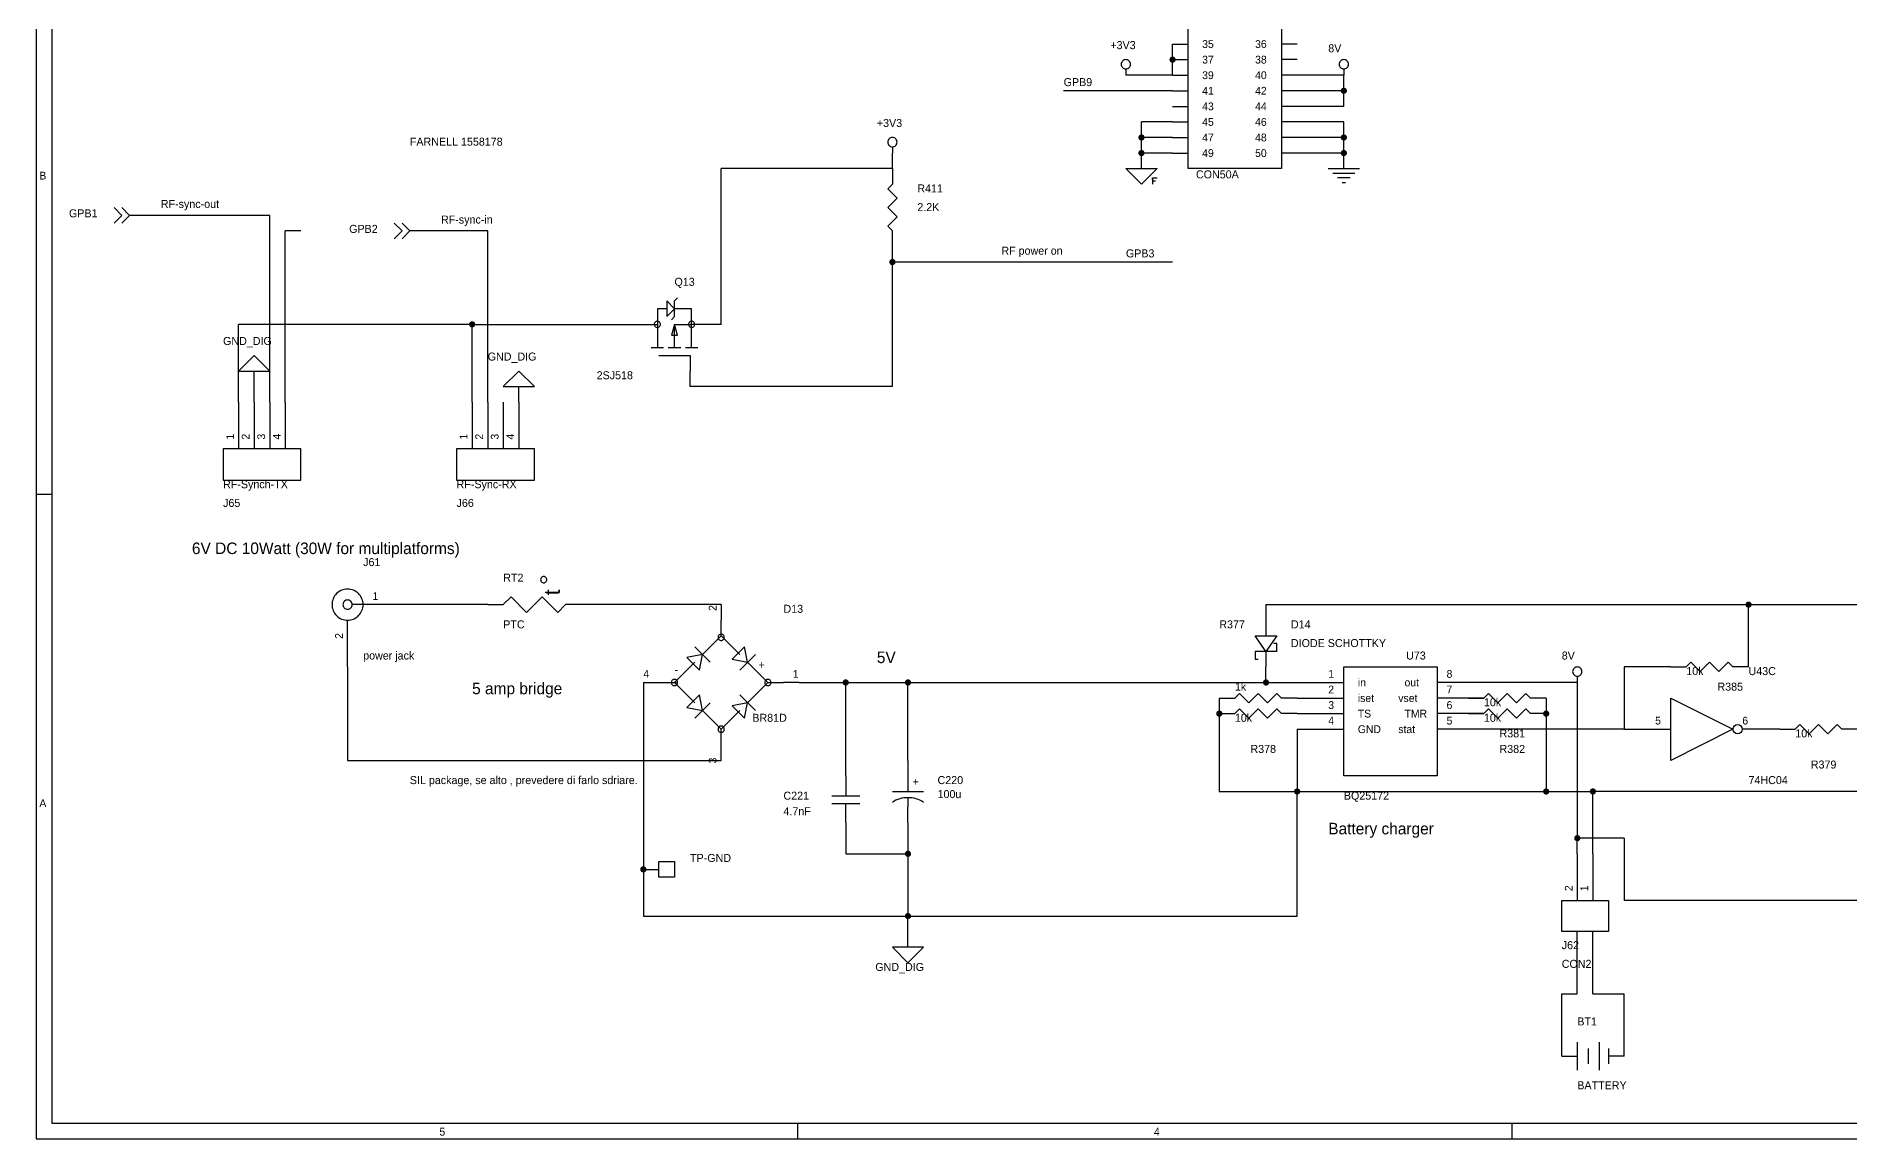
# Model space of a CAD drawing. Extents: x -3 to 591, y 3 to 422.
# Drawn here: x -2.5 to 293.4, y 2.5 to 182.4 of the extents above; entities that cross this region are included whole.
import ezdxf

# ---------------------------------------------------------------- set-up
doc = ezdxf.new("R2010")
doc.units = 0

msp = doc.modelspace()

# ---------------------------------------------------------------- linework, layer by layer
at = {"layer": 'PARTS'}
for p, q in [((182.88, 181.102), (185.42, 181.102)), ((203.2, 181.102), (200.66, 181.102)), ((182.88, 178.562), (185.42, 178.562)), ((203.2, 178.562), (200.66, 178.562)), ((182.88, 176.022), (185.42, 176.022)), ((203.2, 176.022), (200.66, 176.022)), ((182.88, 173.482), (185.42, 173.482)), ((203.2, 173.482), (200.66, 173.482)), ((182.88, 170.942), (185.42, 170.942)), ((203.2, 170.942), (200.66, 170.942)), ((182.88, 168.402), (185.42, 168.402)), ((182.88, 165.862), (185.42, 165.862)), ((203.2, 168.402), (200.66, 168.402)), ((203.2, 165.862), (200.66, 165.862)), ((182.88, 163.322), (185.42, 163.322)), ((203.2, 163.322), (200.66, 163.322)), ((137.16, 160.782), (137.16, 158.242)), ((137.16, 148.082), (137.16, 150.622)), ((93.98, 135.382), (96.52, 135.382)), ((109.22, 135.382), (106.68, 135.382)), ((104.14, 125.222), (104.14, 127.762)), ((30.48, 122.682), (30.48, 115.062)), ((33.02, 122.682), (33.02, 115.062)), ((35.56, 122.682), (35.56, 115.062)), ((38.1, 122.682), (38.1, 115.062)), ((68.58, 122.682), (68.58, 115.062)), ((71.12, 122.682), (71.12, 115.062)), ((73.66, 122.682), (73.66, 115.062)), ((76.2, 122.682), (76.2, 115.062)), ((53.34, 89.662), (50.8, 89.662)), ((71.12, 89.662), (73.66, 89.662)), ((86.36, 89.662), (83.82, 89.662)), ((109.22, 89.662), (109.22, 87.122)), ((198.12, 89.662), (198.12, 87.122)), ((48.26, 79.502), (48.26, 87.122)), ((96.52, 76.962), (99.06, 76.962)), ((121.92, 76.962), (119.38, 76.962)), ((198.12, 76.962), (198.12, 79.502)), ((203.2, 76.962), (210.82, 76.962)), ((233.68, 76.962), (226.06, 76.962)), ((264.16, 79.502), (266.7, 79.502)), ((276.86, 79.502), (274.32, 79.502)), ((190.5, 74.422), (193.04, 74.422)), ((203.2, 74.422), (200.66, 74.422)), ((203.2, 74.422), (210.82, 74.422)), ((233.68, 74.422), (226.06, 74.422)), ((231.14, 74.422), (233.68, 74.422)), ((243.84, 74.422), (241.3, 74.422)), ((190.5, 71.882), (193.04, 71.882)), ((203.2, 71.882), (200.66, 71.882)), ((203.2, 71.882), (210.82, 71.882)), ((233.68, 71.882), (226.06, 71.882)), ((231.14, 71.882), (233.68, 71.882)), ((243.84, 71.882), (241.3, 71.882)), ((203.2, 69.342), (210.82, 69.342)), ((233.68, 69.342), (226.06, 69.342)), ((256.54, 69.342), (264.16, 69.342)), ((281.94, 69.342), (275.844, 69.342)), ((281.94, 69.342), (284.48, 69.342)), ((294.64, 69.342), (292.1, 69.342)), ((109.22, 64.262), (109.22, 66.802)), ((139.7, 64.262), (139.7, 61.722)), ((129.54, 61.722), (129.54, 59.182)), ((129.54, 54.102), (129.54, 56.642)), ((139.7, 54.102), (139.7, 56.642)), ((248.92, 49.022), (248.92, 41.402)), ((251.46, 49.022), (251.46, 41.402)), ((96.52, 46.482), (99.06, 46.482)), ((246.38, 16.002), (248.92, 16.002)), ((256.54, 16.002), (254, 16.002))]:
    msp.add_line(p, q, dxfattribs=at)
for points in [[(185.42, 226.822), (200.66, 226.822), (200.66, 160.782), (185.42, 160.782)], [(100.33, 139.192), (100.33, 136.652), (101.6, 137.922), (100.33, 139.192)], [(101.6, 135.382), (101.092, 133.604), (102.108, 133.604), (101.6, 135.382)], [(27.94, 115.062), (27.94, 109.982), (40.64, 109.982), (40.64, 115.062)], [(66.04, 115.062), (66.04, 109.982), (78.74, 109.982), (78.74, 115.062)], [(198.12, 82.042), (198.12, 82.042), (196.342, 84.582), (199.898, 84.582), (198.12, 82.042)], [(106.172, 81.534), (106.172, 81.534), (103.632, 81.026), (105.664, 78.994), (106.172, 81.534)], [(113.538, 80.264), (113.538, 80.264), (113.03, 82.804), (110.998, 80.772), (113.538, 80.264)], [(210.82, 79.502), (226.06, 79.502), (226.06, 61.722), (210.82, 61.722)], [(106.172, 72.39), (106.172, 72.39), (105.664, 74.93), (103.632, 72.898), (106.172, 72.39)], [(113.538, 73.66), (113.538, 73.66), (110.998, 73.152), (113.03, 71.12), (113.538, 73.66)], [(101.6, 45.212), (99.06, 45.212), (99.06, 47.752), (101.6, 47.752)], [(254, 41.402), (254, 36.322), (246.38, 36.322), (246.38, 41.402)]]:
    msp.add_lwpolyline(points, close=True, dxfattribs=at)
for points in [[(176.022, 177.8, 0.0985), (175.964, 178.0916, 0.0985), (175.7988, 178.3388, 0.0985), (175.5516, 178.504, 0.0985), (175.26, 178.562, 0.0985), (174.9684, 178.504, 0.0985), (174.7212, 178.3388, 0.0985), (174.556, 178.0916, 0.0985), (174.498, 177.8, 0.0985), (174.556, 177.5084, 0.0985), (174.7212, 177.2612, 0.0985), (174.9684, 177.096, 0.0985), (175.26, 177.038, 0.0985), (175.5516, 177.096, 0.0985), (175.7988, 177.2612, 0.0985), (175.964, 177.5084, 0.0985)], [(211.582, 177.8, 0.0985), (211.524, 178.0916, 0.0985), (211.3588, 178.3388, 0.0985), (211.1116, 178.504, 0.0985), (210.82, 178.562, 0.0985), (210.5284, 178.504, 0.0985), (210.2812, 178.3388, 0.0985), (210.116, 178.0916, 0.0985), (210.058, 177.8, 0.0985), (210.116, 177.5084, 0.0985), (210.2812, 177.2612, 0.0985), (210.5284, 177.096, 0.0985), (210.82, 177.038, 0.0985), (211.1116, 177.096, 0.0985), (211.3588, 177.2612, 0.0985), (211.524, 177.5084, 0.0985)], [(137.922, 165.1, 0.0985), (137.864, 165.3916, 0.0985), (137.6988, 165.6388, 0.0985), (137.4516, 165.804, 0.0985), (137.16, 165.862, 0.0985), (136.8684, 165.804, 0.0985), (136.6212, 165.6388, 0.0985), (136.456, 165.3916, 0.0985), (136.398, 165.1, 0.0985), (136.456, 164.8084, 0.0985), (136.6212, 164.5612, 0.0985), (136.8684, 164.396, 0.0985), (137.16, 164.338, 0.0985), (137.4516, 164.396, 0.0985), (137.6988, 164.5612, 0.0985), (137.864, 164.8084, 0.0985)], [(99.314, 135.382, 0.0985), (99.2753, 135.5764, 0.0985), (99.1652, 135.7412, 0.0985), (99.0004, 135.8513, 0.0985), (98.806, 135.89, 0.0985), (98.6116, 135.8513, 0.0985), (98.4468, 135.7412, 0.0985), (98.3367, 135.5764, 0.0985), (98.298, 135.382, 0.0985), (98.3367, 135.1876, 0.0985), (98.4468, 135.0228, 0.0985), (98.6116, 134.9127, 0.0985), (98.806, 134.874, 0.0985), (99.0004, 134.9127, 0.0985), (99.1652, 135.0228, 0.0985), (99.2753, 135.1876, 0.0985)], [(104.902, 135.382, 0.0985), (104.8633, 135.5764, 0.0985), (104.7532, 135.7412, 0.0985), (104.5884, 135.8513, 0.0985), (104.394, 135.89, 0.0985), (104.1996, 135.8513, 0.0985), (104.0348, 135.7412, 0.0985), (103.9247, 135.5764, 0.0985), (103.886, 135.382, 0.0985), (103.9247, 135.1876, 0.0985), (104.0348, 135.0228, 0.0985), (104.1996, 134.9127, 0.0985), (104.394, 134.874, 0.0985), (104.5884, 134.9127, 0.0985), (104.7532, 135.0228, 0.0985), (104.8633, 135.1876, 0.0985)], [(50.8, 89.662, 0.0985), (50.6067, 90.634, 0.0985), (50.0561, 91.4581, 0.0985), (49.232, 92.0087, 0.0985), (48.26, 92.202, 0.0985), (47.288, 92.0087, 0.0985), (46.4639, 91.4581, 0.0985), (45.9133, 90.634, 0.0985), (45.72, 89.662, 0.0985), (45.9133, 88.69, 0.0985), (46.4639, 87.8659, 0.0985), (47.288, 87.3153, 0.0985), (48.26, 87.122, 0.0985), (49.232, 87.3153, 0.0985), (50.0561, 87.8659, 0.0985), (50.6067, 88.69, 0.0985)], [(80.772, 93.726, 0.0985), (80.7333, 93.9204, 0.0985), (80.6232, 94.0852, 0.0985), (80.4584, 94.1953, 0.0985), (80.264, 94.234, 0.0985), (80.0696, 94.1953, 0.0985), (79.9048, 94.0852, 0.0985), (79.7947, 93.9204, 0.0985), (79.756, 93.726, 0.0985), (79.7947, 93.5316, 0.0985), (79.9048, 93.3668, 0.0985), (80.0696, 93.2567, 0.0985), (80.264, 93.218, 0.0985), (80.4584, 93.2567, 0.0985), (80.6232, 93.3668, 0.0985), (80.7333, 93.5316, 0.0985)], [(49.022, 89.662, 0.0985), (48.964, 89.9536, 0.0985), (48.7988, 90.2008, 0.0985), (48.5516, 90.366, 0.0985), (48.26, 90.424, 0.0985), (47.9684, 90.366, 0.0985), (47.7212, 90.2008, 0.0985), (47.556, 89.9536, 0.0985), (47.498, 89.662, 0.0985), (47.556, 89.3704, 0.0985), (47.7212, 89.1232, 0.0985), (47.9684, 88.958, 0.0985), (48.26, 88.9, 0.0985), (48.5516, 88.958, 0.0985), (48.7988, 89.1232, 0.0985), (48.964, 89.3704, 0.0985)], [(109.728, 84.328, 0.0985), (109.6893, 84.5224, 0.0985), (109.5792, 84.6872, 0.0985), (109.4144, 84.7973, 0.0985), (109.22, 84.836, 0.0985), (109.0256, 84.7973, 0.0985), (108.8608, 84.6872, 0.0985), (108.7507, 84.5224, 0.0985), (108.712, 84.328, 0.0985), (108.7507, 84.1336, 0.0985), (108.8608, 83.9688, 0.0985), (109.0256, 83.8587, 0.0985), (109.22, 83.82, 0.0985), (109.4144, 83.8587, 0.0985), (109.5792, 83.9688, 0.0985), (109.6893, 84.1336, 0.0985)], [(102.108, 76.962, 0.0985), (102.0693, 77.1564, 0.0985), (101.9592, 77.3212, 0.0985), (101.7944, 77.4313, 0.0985), (101.6, 77.47, 0.0985), (101.4056, 77.4313, 0.0985), (101.2408, 77.3212, 0.0985), (101.1307, 77.1564, 0.0985), (101.092, 76.962, 0.0985), (101.1307, 76.7676, 0.0985), (101.2408, 76.6028, 0.0985), (101.4056, 76.4927, 0.0985), (101.6, 76.454, 0.0985), (101.7944, 76.4927, 0.0985), (101.9592, 76.6028, 0.0985), (102.0693, 76.7676, 0.0985)], [(117.348, 76.962, 0.0985), (117.3093, 77.1564, 0.0985), (117.1992, 77.3212, 0.0985), (117.0344, 77.4313, 0.0985), (116.84, 77.47, 0.0985), (116.6456, 77.4313, 0.0985), (116.4808, 77.3212, 0.0985), (116.3707, 77.1564, 0.0985), (116.332, 76.962, 0.0985), (116.3707, 76.7676, 0.0985), (116.4808, 76.6028, 0.0985), (116.6456, 76.4927, 0.0985), (116.84, 76.454, 0.0985), (117.0344, 76.4927, 0.0985), (117.1992, 76.6028, 0.0985), (117.3093, 76.7676, 0.0985)], [(249.682, 78.74, 0.0985), (249.624, 79.0316, 0.0985), (249.4588, 79.2788, 0.0985), (249.2116, 79.444, 0.0985), (248.92, 79.502, 0.0985), (248.6284, 79.444, 0.0985), (248.3812, 79.2788, 0.0985), (248.216, 79.0316, 0.0985), (248.158, 78.74, 0.0985), (248.216, 78.4484, 0.0985), (248.3812, 78.2012, 0.0985), (248.6284, 78.036, 0.0985), (248.92, 77.978, 0.0985), (249.2116, 78.036, 0.0985), (249.4588, 78.2012, 0.0985), (249.624, 78.4484, 0.0985)], [(109.728, 69.342, 0.0985), (109.6893, 69.5364, 0.0985), (109.5792, 69.7012, 0.0985), (109.4144, 69.8113, 0.0985), (109.22, 69.85, 0.0985), (109.0256, 69.8113, 0.0985), (108.8608, 69.7012, 0.0985), (108.7507, 69.5364, 0.0985), (108.712, 69.342, 0.0985), (108.7507, 69.1476, 0.0985), (108.8608, 68.9828, 0.0985), (109.0256, 68.8727, 0.0985), (109.22, 68.834, 0.0985), (109.4144, 68.8727, 0.0985), (109.5792, 68.9828, 0.0985), (109.6893, 69.1476, 0.0985)]]:
    msp.add_lwpolyline(points, format="xyb", close=True, dxfattribs=at)
for points in [[(175.26, 177.038), (175.26, 176.022)], [(210.82, 177.038), (210.82, 176.022)], [(137.16, 164.338), (137.16, 163.322)], [(175.26, 160.782), (180.34, 160.782)], [(177.8, 158.242), (175.26, 160.782)], [(180.34, 160.782), (177.8, 158.242)], [(208.28, 160.782), (213.36, 160.782)], [(209.042, 160.02), (212.598, 160.02)], [(136.398, 157.48), (137.16, 158.242)], [(137.922, 155.956), (136.398, 157.48)], [(179.578, 159.258), (180.34, 159.258)], [(179.578, 159.004), (179.578, 159.258)], [(179.578, 159.258), (179.578, 158.242)], [(180.086, 158.75), (179.578, 158.75)], [(211.836, 159.258), (209.804, 159.258)], [(210.566, 158.496), (211.074, 158.496)], [(11.43, 153.162), (10.16, 154.432)], [(12.7, 153.162), (11.43, 154.432)], [(136.398, 154.432), (137.922, 155.956)], [(137.922, 152.908), (136.398, 154.432)], [(11.43, 153.162), (10.16, 151.892)], [(12.7, 153.162), (11.43, 151.892)], [(57.15, 150.622), (55.88, 151.892)], [(58.42, 150.622), (57.15, 151.892)], [(136.398, 151.384), (137.922, 152.908)], [(137.16, 150.622), (136.398, 151.384)], [(57.15, 150.622), (55.88, 149.352)], [(58.42, 150.622), (57.15, 149.352)], [(102.108, 139.7), (101.6, 139.192)], [(101.6, 136.652), (101.6, 139.192)], [(100.33, 137.922), (98.806, 137.922)], [(98.806, 137.922), (98.806, 131.572)], [(101.6, 136.652), (101.092, 136.144)], [(104.394, 137.922), (101.6, 137.922)], [(104.394, 131.572), (104.394, 137.922)], [(96.52, 135.382), (98.806, 135.382)], [(101.6, 131.572), (101.6, 135.382)], [(101.6, 135.382), (104.394, 135.382)], [(106.68, 135.382), (104.394, 135.382)], [(33.02, 130.302), (30.48, 127.762)], [(35.56, 127.762), (33.02, 130.302)], [(99.822, 131.572), (97.79, 131.572)], [(99.06, 130.302), (104.14, 130.302)], [(102.616, 131.572), (100.584, 131.572)], [(105.41, 131.572), (103.378, 131.572)], [(104.14, 130.302), (104.14, 127.762)], [(30.48, 127.762), (35.56, 127.762)], [(76.2, 127.762), (73.66, 125.222)], [(78.74, 125.222), (76.2, 127.762)], [(73.66, 125.222), (78.74, 125.222)], [(50.8, 89.662), (49.022, 89.662)], [(73.66, 89.662), (74.93, 90.932)], [(74.93, 90.932), (77.47, 88.392)], [(77.47, 88.392), (80.01, 90.932)], [(80.01, 90.932), (82.55, 88.392)], [(82.55, 88.392), (83.82, 89.662)], [(109.22, 84.582), (109.22, 87.122)], [(198.12, 87.122), (198.12, 84.582)], [(109.22, 84.582), (106.172, 81.534)], [(112.268, 81.534), (109.22, 84.582)], [(199.898, 83.312), (199.39, 83.312)], [(199.898, 82.042), (199.898, 83.312)], [(104.902, 80.264), (101.6, 76.962)], [(104.902, 82.804), (107.442, 80.264)], [(112.268, 78.994), (114.808, 81.534)], [(116.84, 76.962), (113.538, 80.264)], [(199.898, 82.042), (196.342, 82.042)], [(196.342, 82.042), (196.342, 80.772)], [(196.342, 80.772), (196.85, 80.772)], [(198.12, 82.042), (198.12, 79.502)], [(266.7, 79.502), (267.462, 80.264)], [(267.462, 80.264), (268.986, 78.74)], [(268.986, 78.74), (270.51, 80.264)], [(270.51, 80.264), (272.034, 78.74)], [(272.034, 78.74), (273.558, 80.264)], [(273.558, 80.264), (274.32, 79.502)], [(99.06, 76.962), (101.854, 76.962)], [(101.6, 76.962), (104.902, 73.66)], [(113.538, 73.66), (116.84, 76.962)], [(116.84, 76.962), (119.38, 76.962)], [(248.92, 77.978), (248.92, 76.962)], [(112.268, 74.93), (114.808, 72.39)], [(193.04, 74.422), (193.802, 75.184)], [(193.802, 75.184), (195.326, 73.66)], [(195.326, 73.66), (196.85, 75.184)], [(196.85, 75.184), (198.374, 73.66)], [(198.374, 73.66), (199.898, 75.184)], [(199.898, 75.184), (200.66, 74.422)], [(233.68, 74.422), (234.442, 75.184)], [(234.442, 75.184), (235.966, 73.66)], [(235.966, 73.66), (237.49, 75.184)], [(237.49, 75.184), (239.014, 73.66)], [(239.014, 73.66), (240.538, 75.184)], [(240.538, 75.184), (241.3, 74.422)], [(264.16, 74.422), (274.32, 69.342)], [(264.16, 64.262), (264.16, 74.422)], [(104.902, 71.12), (107.442, 73.66)], [(106.172, 72.39), (109.22, 69.342)], [(109.22, 69.342), (112.268, 72.39)], [(193.04, 71.882), (193.802, 72.644)], [(193.802, 72.644), (195.326, 71.12)], [(195.326, 71.12), (196.85, 72.644)], [(196.85, 72.644), (198.374, 71.12)], [(198.374, 71.12), (199.898, 72.644)], [(199.898, 72.644), (200.66, 71.882)], [(233.68, 71.882), (234.442, 72.644)], [(234.442, 72.644), (235.966, 71.12)], [(235.966, 71.12), (237.49, 72.644)], [(237.49, 72.644), (239.014, 71.12)], [(239.014, 71.12), (240.538, 72.644)], [(240.538, 72.644), (241.3, 71.882)], [(109.22, 66.802), (109.22, 69.342)], [(274.32, 69.342), (264.16, 64.262)], [(284.48, 69.342), (285.242, 70.104)], [(285.242, 70.104), (286.766, 68.58)], [(286.766, 68.58), (288.29, 70.104)], [(288.29, 70.104), (289.814, 68.58)], [(289.814, 68.58), (291.338, 70.104)], [(291.338, 70.104), (292.1, 69.342)], [(129.54, 59.182), (129.54, 58.42)], [(137.16, 59.182), (142.24, 59.182)], [(139.7, 61.722), (139.7, 59.182)], [(131.826, 58.42), (127.254, 58.42)], [(131.826, 57.15), (127.254, 57.15)], [(129.54, 56.642), (129.54, 57.15)], [(139.7, 58.166), (139.7, 56.642)], [(142.24, 33.782), (137.16, 33.782)], [(137.16, 33.782), (139.7, 31.242)], [(139.7, 31.242), (142.24, 33.782)], [(248.92, 18.288), (248.92, 13.716)], [(252.476, 18.288), (252.476, 13.716)], [(250.698, 17.272), (250.698, 14.732)], [(254, 17.272), (254, 14.732)]]:
    msp.add_lwpolyline(points, dxfattribs=at)
for points in [[(139.7, 58.166, 0.1654), (137.16, 57.404)], [(142.24, 57.404, 0.1654), (139.7, 58.166)]]:
    msp.add_lwpolyline(points, format="xyb", dxfattribs=at)
msp.add_circle((275.082, 69.342), 0.762, dxfattribs=at)
at = {"layer": 'TITLE'}
for points in [[(-2.54, 2.54), (591.312, 2.54), (591.312, 422.402), (-2.54, 422.402)], [(0, 5.08), (588.772, 5.08), (588.772, 419.862), (0, 419.862)]]:
    msp.add_lwpolyline(points, close=True, dxfattribs=at)
for points in [[(-2.54, 107.696), (0, 107.696)], [(121.666, 5.08), (121.666, 2.54)], [(238.252, 5.08), (238.252, 2.54)]]:
    msp.add_lwpolyline(points, dxfattribs=at)
at = {"layer": 'WIRE'}
for points in [[(182.88, 178.562), (182.88, 181.102)], [(182.88, 176.022), (182.88, 178.562)], [(182.88, 176.022), (175.26, 176.022)], [(210.82, 176.022), (203.2, 176.022)], [(210.82, 173.482), (210.82, 176.022)], [(182.88, 173.482), (165.1, 173.482)], [(210.82, 173.482), (203.2, 173.482)], [(210.82, 170.942), (210.82, 173.482)], [(210.82, 170.942), (203.2, 170.942)], [(182.88, 168.402), (177.8, 168.402)], [(177.8, 165.862), (177.8, 168.402)], [(182.88, 165.862), (177.8, 165.862)], [(177.8, 163.322), (177.8, 165.862)], [(210.82, 168.402), (203.2, 168.402)], [(210.82, 165.862), (203.2, 165.862)], [(210.82, 165.862), (210.82, 168.402)], [(210.82, 163.322), (210.82, 165.862)], [(137.16, 160.782), (137.16, 163.322)], [(182.88, 163.322), (177.8, 163.322)], [(177.8, 160.782), (177.8, 163.322)], [(210.82, 163.322), (203.2, 163.322)], [(210.82, 160.782), (210.82, 163.322)], [(137.16, 160.782), (109.22, 160.782)], [(109.22, 135.382), (109.22, 160.782)], [(35.56, 153.162), (12.7, 153.162)], [(35.56, 122.682), (35.56, 153.162)], [(38.1, 122.682), (38.1, 150.622)], [(40.64, 150.622), (38.1, 150.622)], [(71.12, 150.622), (58.42, 150.622)], [(71.12, 122.682), (71.12, 150.622)], [(137.16, 145.542), (137.16, 148.082)], [(182.88, 145.542), (137.16, 145.542)], [(137.16, 125.222), (137.16, 145.542)], [(30.48, 122.682), (30.48, 135.382)], [(68.58, 135.382), (30.48, 135.382)], [(68.58, 135.382), (93.98, 135.382)], [(68.58, 122.682), (68.58, 135.382)], [(33.02, 122.682), (33.02, 127.762)], [(76.2, 122.682), (76.2, 125.222)], [(137.16, 125.222), (104.14, 125.222)], [(71.12, 89.662), (53.34, 89.662)], [(109.22, 89.662), (86.36, 89.662)], [(198.12, 89.662), (276.86, 89.662)], [(276.86, 79.502), (276.86, 89.662)], [(276.86, 89.662), (332.74, 89.662)], [(48.26, 79.502), (48.26, 64.262)], [(96.52, 76.962), (96.52, 46.482)], [(121.92, 76.962), (129.54, 76.962)], [(129.54, 61.722), (129.54, 76.962)], [(129.54, 76.962), (139.7, 76.962)], [(139.7, 64.262), (139.7, 76.962)], [(139.7, 76.962), (198.12, 76.962)], [(198.12, 76.962), (203.2, 76.962)], [(248.92, 76.962), (233.68, 76.962)], [(248.92, 76.962), (248.92, 51.562)], [(264.16, 79.502), (256.54, 79.502)], [(256.54, 79.502), (256.54, 69.342)], [(190.5, 74.422), (190.5, 71.882)], [(231.14, 74.422), (233.68, 74.422)], [(243.84, 74.422), (243.84, 71.882)], [(190.5, 71.882), (190.5, 59.182)], [(231.14, 71.882), (233.68, 71.882)], [(243.84, 71.882), (243.84, 59.182)], [(203.2, 69.342), (203.2, 59.182)], [(256.54, 69.342), (233.68, 69.342)], [(48.26, 64.262), (109.22, 64.262)], [(190.5, 59.182), (203.2, 59.182)], [(203.2, 59.182), (243.84, 59.182)], [(203.2, 38.862), (203.2, 59.182)], [(243.84, 59.182), (251.46, 59.182)], [(304.8, 59.182), (251.46, 59.182)], [(251.46, 49.022), (251.46, 59.182)], [(129.54, 54.102), (129.54, 49.022)], [(139.7, 54.102), (139.7, 49.022)], [(256.54, 51.562), (248.92, 51.562)], [(248.92, 49.022), (248.92, 51.562)], [(256.54, 51.562), (256.54, 41.402)], [(129.54, 49.022), (139.7, 49.022)], [(139.7, 49.022), (139.7, 38.862)], [(96.52, 46.482), (96.52, 38.862)], [(96.52, 38.862), (139.7, 38.862)], [(139.7, 33.782), (139.7, 38.862)], [(139.7, 38.862), (203.2, 38.862)], [(299.72, 41.402), (256.54, 41.402)], [(248.92, 26.162), (248.92, 36.322)], [(251.46, 26.162), (251.46, 36.322)], [(246.38, 16.002), (246.38, 26.162)], [(246.38, 26.162), (248.92, 26.162)], [(251.46, 26.162), (256.54, 26.162)], [(256.54, 16.002), (256.54, 26.162)]]:
    msp.add_lwpolyline(points, dxfattribs=at)
at = {"layer": 'WIRE', "const_width": 0.508}
for points in [[(182.626, 178.562, 1), (183.134, 178.562, 1)], [(210.566, 173.482, 1), (211.074, 173.482, 1)], [(177.546, 165.862, 1), (178.054, 165.862, 1)], [(210.566, 165.862, 1), (211.074, 165.862, 1)], [(177.546, 163.322, 1), (178.054, 163.322, 1)], [(210.566, 163.322, 1), (211.074, 163.322, 1)], [(136.906, 145.542, 1), (137.414, 145.542, 1)], [(68.326, 135.382, 1), (68.834, 135.382, 1)], [(276.606, 89.662, 1), (277.114, 89.662, 1)], [(129.286, 76.962, 1), (129.794, 76.962, 1)], [(139.446, 76.962, 1), (139.954, 76.962, 1)], [(197.866, 76.962, 1), (198.374, 76.962, 1)], [(190.246, 71.882, 1), (190.754, 71.882, 1)], [(243.586, 71.882, 1), (244.094, 71.882, 1)], [(202.946, 59.182, 1), (203.454, 59.182, 1)], [(243.586, 59.182, 1), (244.094, 59.182, 1)], [(251.206, 59.182, 1), (251.714, 59.182, 1)], [(248.666, 51.562, 1), (249.174, 51.562, 1)], [(139.446, 49.022, 1), (139.954, 49.022, 1)], [(96.266, 46.482, 1), (96.774, 46.482, 1)], [(139.446, 38.862, 1), (139.954, 38.862, 1)]]:
    msp.add_lwpolyline(points, format="xyb", close=True, dxfattribs=at)

# ---------------------------------------------------------------- texts
at = {"layer": 'COMMENTS'}
for s, height, p in [('FARNELL 1558178', 1.3057, (58.42, 164.5263)), ('RF-sync-out', 1.3057, (17.78, 154.3663)), ('RF-sync-in', 1.3057, (63.5, 151.8263)), ('RF power on', 1.3057, (154.94, 146.7463)), ('6V DC 10Watt (30W for multiplatforms)', 1.8851, (22.86, 97.9069)), ('5V', 1.8851, (134.62, 80.1269)), ('5 amp bridge', 1.8851, (68.58, 75.0469)), ('SIL package, se alto , prevedere di farlo sdriare.', 1.3057, (58.42, 60.3863)), ('Battery charger', 1.8851, (208.28, 52.1869))]:
    msp.add_text(s, height=height, dxfattribs=at).set_placement(p)
at = {"layer": 'PARTS'}
for s, p in [('35', (187.706, 180.467)), ('36', (196.342, 180.467)), ('37', (187.706, 177.927)), ('38', (196.342, 177.927)), ('39', (187.706, 175.387)), ('40', (196.342, 175.387)), ('41', (187.706, 172.847)), ('42', (196.342, 172.847)), ('43', (187.706, 170.307)), ('45', (187.706, 167.767)), ('44', (196.342, 170.307)), ('46', (196.342, 167.767)), ('47', (187.706, 165.227)), ('48', (196.342, 165.227)), ('49', (187.706, 162.687)), ('50', (196.342, 162.687)), ('1', (52.324, 90.424)), ('4', (96.52, 77.724)), ('1', (120.904, 77.724)), ('1', (208.28, 77.724)), ('in', (213.106, 76.327)), ('out', (220.726, 76.327)), ('8', (227.584, 77.724)), ('2', (208.28, 75.184)), ('iset', (213.106, 73.787)), ('vset', (219.71, 73.787)), ('7', (227.584, 75.184)), ('4', (208.28, 70.104)), ('3', (208.28, 72.644)), ('TS', (213.106, 71.247)), ('TMR', (220.726, 71.247)), ('5', (227.584, 70.104)), ('6', (227.584, 72.644)), ('5', (261.62, 70.104)), ('6', (275.844, 70.104)), ('GND', (213.106, 68.707)), ('stat', (219.71, 68.707))]:
    msp.add_text(s, height=1.27, dxfattribs=at).set_placement(p)
for s, p in [('1', (29.718, 116.586)), ('2', (32.258, 116.586)), ('3', (34.798, 116.586)), ('4', (37.338, 116.586)), ('1', (67.818, 116.586)), ('2', (70.358, 116.586)), ('3', (72.898, 116.586)), ('4', (75.438, 116.586)), ('2', (108.458, 88.646)), ('2', (47.498, 84.074)), ('3', (108.458, 63.754)), ('2', (248.158, 42.926)), ('1', (250.698, 42.926))]:
    msp.add_text(s, height=1.27, rotation=90, dxfattribs=at).set_placement(p)
at = {"layer": 'PARTTEXT'}
for s, p in [('+3V3', (172.72, 180.2743)), ('8V', (208.28, 179.7663)), ('+3V3', (134.62, 167.5743)), ('CON50A', (186.69, 159.1923)), ('R411', (141.224, 156.9063)), ('GPB1', (2.794, 152.8423)), ('2.2K', (141.224, 153.8583)), ('GPB2', (48.514, 150.3023)), ('Q13', (101.6, 141.6663)), ('GND_DIG', (27.94, 132.0143)), ('GND_DIG', (71.12, 129.4743)), ('2SJ518', (88.9, 126.4263)), ('RF-Synch-TX', (27.94, 108.6463)), ('RF-Sync-RX', (66.04, 108.6463)), ('J65', (27.94, 105.5983)), ('J66', (66.04, 105.5983)), ('J61', (50.8, 95.9463)), ('RT2', (73.66, 93.4063)), ('D13', (119.38, 88.3263)), ('PTC', (73.66, 85.7863)), ('R377', (190.5, 85.7863)), ('D14', (202.184, 85.7863)), ('DIODE SCHOTTKY', (202.184, 82.7383)), ('power jack', (50.8, 80.7063)), ('+', (115.316, 79.1823)), ('U73', (220.98, 80.7063)), ('8V', (246.38, 80.7063)), ('-', (101.6, 78.4203)), ('1k', (193.04, 75.6263)), ('10k', (266.7, 78.1663)), ('R385', (271.78, 75.6263)), ('U43C', (276.86, 78.1663)), ('10k', (233.68, 73.0863)), ('BR81D', (114.3, 70.5463)), ('10k', (193.04, 70.5463)), ('10k', (233.68, 70.5463)), ('R381', (236.22, 68.0063)), ('10k', (284.48, 68.0063)), ('R378', (195.58, 65.4663)), ('R382', (236.22, 65.4663)), ('R379', (287.02, 62.9263)), ('+', (140.462, 60.1323)), ('C220', (144.526, 60.3863)), ('100u', (144.526, 58.1003)), ('74HC04', (276.86, 60.3863)), ('4.7nF', (119.38, 55.3063)), ('C221', (119.38, 57.8463)), ('BQ25172', (210.82, 57.8463)), ('TP-GND', (104.14, 47.6863)), ('J62', (246.38, 33.4623)), ('GND_DIG', (134.366, 29.9063)), ('CON2', (246.38, 30.4143)), ('BT1', (248.92, 21.0163)), ('BATTERY', (248.92, 10.6023))]:
    msp.add_text(s, height=1.3057, dxfattribs=at).set_placement(p)
msp.add_text('t', height=2.608, rotation=90, dxfattribs=at).set_placement((82.902, 91.186))
at = {"layer": 'TITLE'}
for s, p in [('B', (-2.032, 159.004)), ('A', (-2.032, 56.642)), ('5', (63.246, 3.048)), ('4', (179.832, 3.048))]:
    msp.add_text(s, height=1.27, dxfattribs=at).set_placement(p)
at = {"layer": 'WIRETEXT'}
for s, p in [('GPB9', (165.1, 174.244)), ('GPB3', (175.26, 146.304))]:
    msp.add_text(s, height=1.3057, dxfattribs=at).set_placement(p)

doc.saveas('drawing.dxf')
